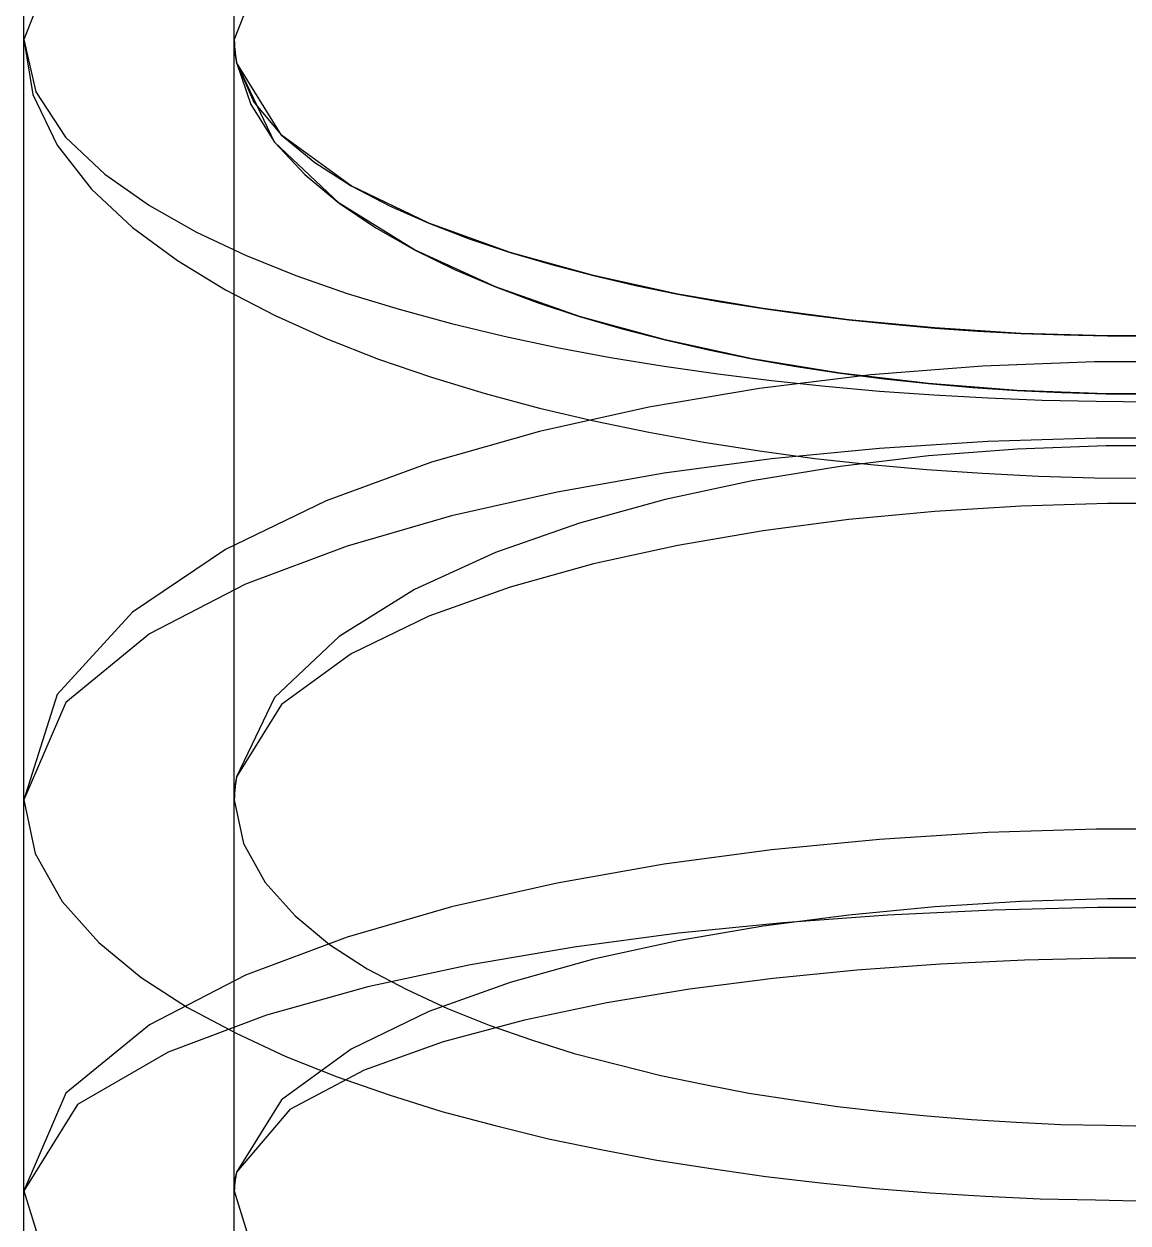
# Model space of a CAD drawing. Header units: millimetres. Extents: x 0 to 262, y -49 to 161.
# Drawn here: x 43.08 to 47.75, y 16.25 to 21.32 of the extents above; entities that cross this region are included whole.
import ezdxf

# ---------------------------------------------------------------- set-up
doc = ezdxf.new("R2010")
doc.units = ezdxf.units.MM
doc.layers.add('SIDE_HIDDEN', color=8, linetype='CONTINUOUS')
doc.layers.add('SIDE_VISIBLE', color=7, linetype='Continuous')

msp = doc.modelspace()

# ---------------------------------------------------------------- linework, layer by layer
at = {"layer": 'SIDE_HIDDEN'}
for points in [[(52.6034, 21.2534), (52.4352, 21.6804), (52.1035, 22.0051), (51.6986, 22.2344), (51.2714, 22.4148), (50.833, 22.5709), (50.3798, 22.6753), (49.9257, 22.7768), (49.4642, 22.8361), (49.0025, 22.8937), (48.5383, 22.9209), (48.0733, 22.9395), (47.6084, 22.9395), (47.1434, 22.9209), (46.6792, 22.8937), (46.2175, 22.8361), (45.756, 22.7768), (45.3019, 22.6753), (44.8487, 22.5709), (44.4103, 22.4148), (43.9831, 22.2344), (43.5782, 22.0051), (43.2466, 21.6804), (43.0784, 21.2535)], [(43.9674, 21.2535), (43.9674, 22.9062)], [(51.7144, 21.2534), (51.5776, 21.6007), (51.3078, 21.8648), (50.9785, 22.0513), (50.631, 22.198), (50.2745, 22.3249), (49.9058, 22.4099), (49.5365, 22.4925), (49.1612, 22.5407), (48.7857, 22.5875), (48.4081, 22.6096), (48.0299, 22.6248), (47.6518, 22.6248), (47.2736, 22.6096), (46.8961, 22.5875), (46.5205, 22.5407), (46.1452, 22.4925), (45.7759, 22.4099), (45.4072, 22.3249), (45.0507, 22.198), (44.7032, 22.0513), (44.3739, 21.8648), (44.1042, 21.6007), (43.9674, 21.2534)], [(43.9674, 21.2628), (43.9674, 21.2605), (43.9674, 21.2581), (43.9674, 21.2558), (43.9674, 21.2535), (43.9675, 21.2511), (43.9675, 21.2488), (43.9676, 21.2465), (43.9677, 21.2441), (43.9677, 21.2418), (43.9678, 21.2395), (43.9679, 21.2371), (43.968, 21.2348), (43.9681, 21.2325), (43.9683, 21.2302), (43.9684, 21.2278), (43.9685, 21.2255), (43.9687, 21.2232), (43.9689, 21.2208), (43.969, 21.2185), (43.9692, 21.2162), (43.9694, 21.2139), (43.9696, 21.2115), (43.9698, 21.2092)], [(43.9674, 21.2628), (43.9674, 21.2624), (43.9674, 21.262), (43.9674, 21.2616), (43.9674, 21.2612), (43.9674, 21.2608), (43.9674, 21.2604), (43.9674, 21.26), (43.9674, 21.2596), (43.9674, 21.2592), (43.9674, 21.2587), (43.9674, 21.2583), (43.9674, 21.2579), (43.9674, 21.2575), (43.9674, 21.2571), (43.9674, 21.2567), (43.9674, 21.2563), (43.9674, 21.2559), (43.9674, 21.2555), (43.9674, 21.2551), (43.9674, 21.2547), (43.9674, 21.2543), (43.9674, 21.2539), (43.9674, 21.2535)], [(43.9674, 21.2628), (43.9674, 21.2628), (43.9674, 21.2628), (43.9674, 21.2628), (43.9674, 21.2628), (43.9674, 21.2628), (43.9674, 21.2628), (43.9674, 21.2628), (43.9674, 21.2628), (43.9674, 21.2627), (43.9674, 21.2627), (43.9674, 21.2627), (43.9674, 21.2627), (43.9674, 21.2627), (43.9674, 21.2627), (43.9674, 21.2627), (43.9674, 21.2627), (43.9674, 21.2627), (43.9674, 21.2627), (43.9674, 21.2627), (43.9674, 21.2627), (43.9674, 21.2627), (43.9674, 21.2627), (43.9674, 21.2627)], [(43.9674, 21.2627), (43.9674, 21.258), (43.9674, 21.2533), (43.9675, 21.2486), (43.9677, 21.2439), (43.9678, 21.2393), (43.968, 21.2346), (43.9683, 21.2299), (43.9685, 21.2252), (43.9689, 21.2206), (43.9692, 21.2159), (43.9696, 21.2112), (43.97, 21.2066), (43.9705, 21.2019), (43.971, 21.1973), (43.9715, 21.1926), (43.9721, 21.188), (43.9727, 21.1833), (43.9734, 21.1787), (43.974, 21.1741), (43.9748, 21.1695), (43.9755, 21.1648), (43.9763, 21.1602), (43.9771, 21.1556)], [(43.9674, 21.2535), (43.9674, 21.2627)], [(43.9674, 21.2534), (43.9674, 21.2534), (43.9674, 21.2534), (43.9674, 21.2534), (43.9674, 21.2534), (43.9674, 21.2534), (43.9674, 21.2534), (43.9674, 21.2534), (43.9674, 21.2534), (43.9674, 21.2534), (43.9674, 21.2534), (43.9674, 21.2534), (43.9674, 21.2534), (43.9674, 21.2534), (43.9674, 21.2534), (43.9674, 21.2534), (43.9674, 21.2534), (43.9674, 21.2534), (43.9674, 21.2534), (43.9674, 21.2534), (43.9674, 21.2534), (43.9674, 21.2534), (43.9674, 21.2534), (43.9674, 21.2534)], [(43.9674, 21.2534), (43.9674, 21.2492), (43.9674, 21.2449), (43.9675, 21.2406), (43.9677, 21.2363), (43.9678, 21.232), (43.968, 21.2278), (43.9683, 21.2235), (43.9686, 21.2192), (43.9689, 21.215), (43.9692, 21.2107), (43.9696, 21.2064), (43.97, 21.2022), (43.9705, 21.1979), (43.971, 21.1937), (43.9715, 21.1894), (43.9721, 21.1852), (43.9727, 21.1809), (43.9734, 21.1767), (43.9741, 21.1725), (43.9748, 21.1682), (43.9755, 21.164), (43.9763, 21.1598), (43.9771, 21.1556)], [(43.9674, 21.2535), (43.9674, 21.2535), (43.9674, 21.2535), (43.9674, 21.2535), (43.9674, 21.2535), (43.9674, 21.2535), (43.9674, 21.2535), (43.9674, 21.2535), (43.9674, 21.2535), (43.9674, 21.2535), (43.9674, 21.2535), (43.9674, 21.2535), (43.9674, 21.2535), (43.9674, 21.2535), (43.9674, 21.2535), (43.9674, 21.2535), (43.9674, 21.2535), (43.9674, 21.2535), (43.9674, 21.2535), (43.9674, 21.2535), (43.9674, 21.2535), (43.9674, 21.2535), (43.9674, 21.2535), (43.9674, 21.2534)], [(43.9674, 21.2534), (43.9674, 21.2534)], [(43.9674, 21.2534), (43.9674, 21.2534)], [(43.9674, 21.2534), (43.9674, 21.2535)], [(43.9674, 21.2534), (43.9674, 21.2535)], [(43.9674, 21.2534), (43.9674, 21.253), (43.9674, 21.2526), (43.9674, 21.2522), (43.9674, 21.2518), (43.9674, 21.2514), (43.9674, 21.251), (43.9674, 21.2506), (43.9674, 21.2502), (43.9674, 21.2498), (43.9674, 21.2494), (43.9674, 21.249), (43.9674, 21.2486), (43.9674, 21.2482), (43.9674, 21.2477), (43.9674, 21.2473), (43.9674, 21.2469), (43.9674, 21.2465), (43.9674, 21.2461), (43.9674, 21.2457), (43.9674, 21.2453), (43.9674, 21.2449), (43.9674, 21.2445), (43.9674, 21.2441)], [(43.9674, 18.0383), (43.9674, 21.2534)], [(43.9674, 21.244), (43.9674, 21.2534)], [(43.9674, 21.2441), (43.9674, 21.2422), (43.9674, 21.2402), (43.9674, 21.2383), (43.9674, 21.2364), (43.9675, 21.2345), (43.9675, 21.2325), (43.9676, 21.2306), (43.9677, 21.2287), (43.9677, 21.2268), (43.9678, 21.2248), (43.9679, 21.2229), (43.968, 21.221), (43.9681, 21.2191), (43.9683, 21.2171), (43.9684, 21.2152), (43.9685, 21.2133), (43.9687, 21.2114), (43.9689, 21.2094), (43.969, 21.2075), (43.9692, 21.2056), (43.9694, 21.2037), (43.9696, 21.2018), (43.9698, 21.1999)], [(43.9674, 21.2441), (43.9674, 21.2441), (43.9674, 21.2441), (43.9674, 21.2441), (43.9674, 21.2441), (43.9674, 21.2441), (43.9674, 21.2441), (43.9674, 21.2441), (43.9674, 21.2441), (43.9674, 21.2441), (43.9674, 21.244), (43.9674, 21.244), (43.9674, 21.244), (43.9674, 21.244), (43.9674, 21.244), (43.9674, 21.244), (43.9674, 21.244), (43.9674, 21.244), (43.9674, 21.244), (43.9674, 21.244), (43.9674, 21.244), (43.9674, 21.244), (43.9674, 21.244), (43.9674, 21.244)], [(43.9674, 21.244), (43.9674, 21.2401), (43.9674, 21.2362), (43.9675, 21.2324), (43.9677, 21.2285), (43.9678, 21.2246), (43.968, 21.2208), (43.9683, 21.2169), (43.9686, 21.213), (43.9689, 21.2092), (43.9692, 21.2053), (43.9696, 21.2015), (43.97, 21.1976), (43.9705, 21.1938), (43.971, 21.1899), (43.9715, 21.1861), (43.9721, 21.1823), (43.9727, 21.1784), (43.9734, 21.1746), (43.974, 21.1708), (43.9748, 21.167), (43.9755, 21.1632), (43.9763, 21.1594), (43.9771, 21.1556)], [(43.9698, 21.2092), (43.97, 21.2069), (43.9702, 21.2045), (43.9705, 21.2022), (43.9707, 21.1998), (43.971, 21.1975), (43.9712, 21.1952), (43.9715, 21.1928), (43.9718, 21.1905), (43.9721, 21.1882), (43.9724, 21.1858), (43.9727, 21.1835), (43.973, 21.1812), (43.9733, 21.1788), (43.9737, 21.1765), (43.974, 21.1742), (43.9744, 21.1719), (43.9748, 21.1695), (43.9751, 21.1672), (43.9755, 21.1649), (43.9759, 21.1626), (43.9763, 21.1603), (43.9767, 21.1579), (43.9771, 21.1556)], [(43.9698, 21.1999), (43.97, 21.1979), (43.9702, 21.196), (43.9705, 21.194), (43.9707, 21.1921), (43.971, 21.1902), (43.9713, 21.1882), (43.9715, 21.1863), (43.9718, 21.1844), (43.9721, 21.1825), (43.9724, 21.1805), (43.9727, 21.1786), (43.973, 21.1767), (43.9734, 21.1748), (43.9737, 21.1728), (43.974, 21.1709), (43.9744, 21.169), (43.9748, 21.1671), (43.9751, 21.1652), (43.9755, 21.1633), (43.9759, 21.1613), (43.9763, 21.1594), (43.9767, 21.1575), (43.9771, 21.1556)], [(43.9771, 21.1556), (44.037, 20.9779), (44.138, 20.8197), (44.2658, 20.6819), (44.4105, 20.5619), (44.5663, 20.4567), (44.7299, 20.3638), (44.8988, 20.2812), (45.0719, 20.2076), (45.2481, 20.1418), (45.4267, 20.0828), (45.6072, 20.03), (45.7893, 19.9829), (45.9727, 19.941), (46.1571, 19.9039), (46.3423, 19.8714), (46.5283, 19.8432), (46.7148, 19.8191), (46.9018, 19.7989), (47.0892, 19.7826), (47.2769, 19.77), (47.4648, 19.761), (47.6528, 19.7557), (47.8409, 19.7539)], [(51.7046, 21.1556), (51.5437, 20.8197), (51.2712, 20.5619), (50.9519, 20.3638), (50.6098, 20.2076), (50.255, 20.0828), (49.8924, 19.9829), (49.5246, 19.9039), (49.1534, 19.8432), (48.7799, 19.7989), (48.4048, 19.77), (48.0289, 19.7557), (47.6528, 19.7557), (47.2769, 19.77), (46.9018, 19.7989), (46.5283, 19.8432), (46.1571, 19.9039), (45.7893, 19.9829), (45.4267, 20.0828), (45.0719, 20.2076), (44.7299, 20.3638), (44.4105, 20.5619), (44.1381, 20.8197), (43.9771, 21.1556)], [(43.9771, 21.1556), (43.9771, 21.1556)], [(43.9771, 21.1556), (44.0494, 20.989), (44.1668, 20.8495), (44.3077, 20.7335), (44.4615, 20.6353), (44.6233, 20.5505), (44.7902, 20.4765), (44.9608, 20.4111), (45.134, 20.3531), (45.3091, 20.3014), (45.4858, 20.2551), (45.6637, 20.2139), (45.8426, 20.177), (46.0223, 20.1443), (46.2027, 20.1154), (46.3835, 20.09), (46.5649, 20.068), (46.7465, 20.0492), (46.9285, 20.0335), (47.1107, 20.0208), (47.2931, 20.011), (47.4756, 20.0041), (47.6582, 19.9999), (47.8409, 19.9985)], [(51.7046, 21.1556), (51.5149, 20.8495), (51.2202, 20.6353), (50.8915, 20.4765), (50.5477, 20.3531), (50.1959, 20.2551), (49.8391, 20.177), (49.4791, 20.1154), (49.1169, 20.068), (48.7532, 20.0336), (48.3886, 20.011), (48.0235, 19.9999), (47.6582, 19.9999), (47.2931, 20.011), (46.9285, 20.0336), (46.5649, 20.068), (46.2027, 20.1154), (45.8426, 20.177), (45.4858, 20.2551), (45.134, 20.3531), (44.7902, 20.4765), (44.4615, 20.6353), (44.1668, 20.8495), (43.9771, 21.1556)], [(52.6034, 18.0382), (52.4635, 18.4844), (52.1447, 18.8325), (51.7518, 19.0967), (51.3252, 19.3028), (50.8804, 19.4663), (50.4247, 19.5965), (49.962, 19.6991), (49.4946, 19.7778), (49.024, 19.835), (48.5515, 19.8724), (48.0779, 19.8909), (47.6039, 19.8909), (47.1302, 19.8724), (46.6577, 19.835), (46.1872, 19.7778), (45.7198, 19.6991), (45.257, 19.5965), (44.8013, 19.4663), (44.3565, 19.3028), (43.9299, 19.0967), (43.5371, 18.8325), (43.2182, 18.4844), (43.0784, 18.0382)], [(52.6034, 18.0382), (52.4272, 18.4508), (52.0734, 18.7402), (51.6662, 18.9503), (51.237, 19.1117), (50.7965, 19.2389), (50.3491, 19.3399), (49.8974, 19.4194), (49.4428, 19.4803), (48.9863, 19.5245), (48.5286, 19.5534), (48.0702, 19.5677), (47.6115, 19.5677), (47.1531, 19.5534), (46.6954, 19.5245), (46.2389, 19.4803), (45.7843, 19.4194), (45.3326, 19.3399), (44.8853, 19.2389), (44.4447, 19.1117), (44.0155, 18.9504), (43.6083, 18.7402), (43.2546, 18.4509), (43.0784, 18.0382)], [(51.7046, 18.136), (51.5437, 18.4719), (51.2712, 18.7297), (50.9519, 18.9278), (50.6098, 19.084), (50.255, 19.2088), (49.8924, 19.3087), (49.5247, 19.3877), (49.1534, 19.4485), (48.7799, 19.4927), (48.4048, 19.5216), (48.0289, 19.5359), (47.6528, 19.5359), (47.2769, 19.5216), (46.9018, 19.4927), (46.5283, 19.4485), (46.1571, 19.3877), (45.7893, 19.3087), (45.4267, 19.2088), (45.0719, 19.084), (44.7299, 18.9278), (44.4105, 18.7297), (44.138, 18.4719), (43.9771, 18.136)], [(51.7046, 18.136), (51.5437, 18.4719), (51.2712, 18.7297), (50.9519, 18.9278), (50.6098, 19.084), (50.255, 19.2088), (49.8924, 19.3087), (49.5246, 19.3877), (49.1534, 19.4485), (48.7799, 19.4927), (48.4048, 19.5216), (48.0289, 19.5359), (47.6528, 19.5359), (47.2769, 19.5216), (46.9018, 19.4927), (46.5283, 19.4485), (46.1571, 19.3877), (45.7893, 19.3087), (45.4267, 19.2088), (45.0719, 19.084), (44.7299, 18.9278), (44.4105, 18.7297), (44.1381, 18.4719), (43.9771, 18.136)], [(51.7046, 18.136), (51.5149, 18.4421), (51.2202, 18.6564), (50.8915, 18.8151), (50.5478, 18.9385), (50.1959, 19.0365), (49.8391, 19.1146), (49.4791, 19.1762), (49.1169, 19.2236), (48.7532, 19.2581), (48.3886, 19.2806), (48.0235, 19.2917), (47.6582, 19.2917), (47.2931, 19.2806), (46.9285, 19.2581), (46.5649, 19.2236), (46.2027, 19.1762), (45.8426, 19.1146), (45.4858, 19.0365), (45.134, 18.9385), (44.7902, 18.8151), (44.4615, 18.6564), (44.1668, 18.4421), (43.9771, 18.136)], [(51.7046, 18.136), (51.5149, 18.4421), (51.2202, 18.6564), (50.8915, 18.8151), (50.5477, 18.9385), (50.1959, 19.0365), (49.8391, 19.1146), (49.4791, 19.1762), (49.1169, 19.2236), (48.7532, 19.2581), (48.3886, 19.2806), (48.0235, 19.2917), (47.6582, 19.2917), (47.2931, 19.2806), (46.9285, 19.2581), (46.5649, 19.2236), (46.2027, 19.1762), (45.8426, 19.1146), (45.4858, 19.0365), (45.134, 18.9385), (44.7902, 18.8151), (44.4615, 18.6564), (44.1668, 18.4421), (43.9771, 18.136)], [(43.9771, 18.136), (43.9763, 18.1314), (43.9755, 18.1268), (43.9748, 18.1222), (43.974, 18.1175), (43.9734, 18.1129), (43.9727, 18.1083), (43.9721, 18.1036), (43.9715, 18.099), (43.971, 18.0943), (43.9705, 18.0897), (43.97, 18.085), (43.9696, 18.0804), (43.9692, 18.0757), (43.9689, 18.071), (43.9685, 18.0664), (43.9683, 18.0617), (43.968, 18.057), (43.9678, 18.0524), (43.9677, 18.0477), (43.9675, 18.043), (43.9674, 18.0383), (43.9674, 18.0336), (43.9674, 18.029)], [(43.9771, 18.136), (43.9763, 18.1318), (43.9755, 18.1276), (43.9748, 18.1234), (43.9741, 18.1192), (43.9734, 18.1149), (43.9727, 18.1107), (43.9721, 18.1065), (43.9715, 18.1022), (43.971, 18.098), (43.9705, 18.0937), (43.97, 18.0895), (43.9696, 18.0852), (43.9692, 18.0809), (43.9689, 18.0767), (43.9686, 18.0724), (43.9683, 18.0681), (43.968, 18.0639), (43.9678, 18.0596), (43.9677, 18.0553), (43.9675, 18.051), (43.9674, 18.0467), (43.9674, 18.0425), (43.9674, 18.0382)], [(43.9771, 18.136), (43.9763, 18.1322), (43.9755, 18.1284), (43.9748, 18.1246), (43.974, 18.1208), (43.9734, 18.117), (43.9727, 18.1132), (43.9721, 18.1094), (43.9715, 18.1055), (43.971, 18.1017), (43.9705, 18.0979), (43.97, 18.094), (43.9696, 18.0902), (43.9692, 18.0863), (43.9689, 18.0825), (43.9686, 18.0786), (43.9683, 18.0747), (43.968, 18.0709), (43.9678, 18.067), (43.9677, 18.0631), (43.9675, 18.0593), (43.9674, 18.0554), (43.9674, 18.0515), (43.9674, 18.0476)], [(43.9771, 18.136), (43.9767, 18.1337), (43.9763, 18.1314), (43.9759, 18.1291), (43.9755, 18.1267), (43.9751, 18.1244), (43.9748, 18.1221), (43.9744, 18.1198), (43.974, 18.1174), (43.9737, 18.1151), (43.9733, 18.1128), (43.973, 18.1105), (43.9727, 18.1081), (43.9724, 18.1058), (43.9721, 18.1035), (43.9718, 18.1011), (43.9715, 18.0988), (43.9712, 18.0965), (43.971, 18.0941), (43.9707, 18.0918), (43.9705, 18.0894), (43.9702, 18.0871), (43.97, 18.0848), (43.9698, 18.0824)], [(43.9771, 18.136), (43.9767, 18.1341), (43.9763, 18.1322), (43.9759, 18.1303), (43.9755, 18.1284), (43.9751, 18.1265), (43.9748, 18.1245), (43.9744, 18.1226), (43.974, 18.1207), (43.9737, 18.1188), (43.9734, 18.1169), (43.973, 18.1149), (43.9727, 18.113), (43.9724, 18.1111), (43.9721, 18.1092), (43.9718, 18.1072), (43.9715, 18.1053), (43.9713, 18.1034), (43.971, 18.1014), (43.9707, 18.0995), (43.9705, 18.0976), (43.9702, 18.0956), (43.97, 18.0937), (43.9698, 18.0918)], [(43.9771, 18.136), (43.9771, 18.136)], [(43.9698, 18.0918), (43.9696, 18.0898), (43.9694, 18.0879), (43.9692, 18.086), (43.969, 18.0841), (43.9689, 18.0822), (43.9687, 18.0803), (43.9685, 18.0783), (43.9684, 18.0764), (43.9683, 18.0745), (43.9681, 18.0726), (43.968, 18.0706), (43.9679, 18.0687), (43.9678, 18.0668), (43.9677, 18.0649), (43.9677, 18.0629), (43.9676, 18.061), (43.9675, 18.0591), (43.9675, 18.0572), (43.9674, 18.0552), (43.9674, 18.0533), (43.9674, 18.0514), (43.9674, 18.0495), (43.9674, 18.0475)], [(43.9698, 18.0824), (43.9696, 18.0801), (43.9694, 18.0778), (43.9692, 18.0754), (43.969, 18.0731), (43.9689, 18.0708), (43.9687, 18.0685), (43.9685, 18.0661), (43.9684, 18.0638), (43.9683, 18.0615), (43.9681, 18.0591), (43.968, 18.0568), (43.9679, 18.0545), (43.9678, 18.0521), (43.9677, 18.0498), (43.9677, 18.0475), (43.9676, 18.0452), (43.9675, 18.0428), (43.9675, 18.0405), (43.9674, 18.0382), (43.9674, 18.0358), (43.9674, 18.0335), (43.9674, 18.0312), (43.9674, 18.0288)], [(43.9674, 18.0476), (43.9674, 18.0476), (43.9674, 18.0476), (43.9674, 18.0476), (43.9674, 18.0476), (43.9674, 18.0476), (43.9674, 18.0476), (43.9674, 18.0476), (43.9674, 18.0476), (43.9674, 18.0476), (43.9674, 18.0476), (43.9674, 18.0476), (43.9674, 18.0476), (43.9674, 18.0476), (43.9674, 18.0476), (43.9674, 18.0476), (43.9674, 18.0476), (43.9674, 18.0476), (43.9674, 18.0476), (43.9674, 18.0475), (43.9674, 18.0475), (43.9674, 18.0475), (43.9674, 18.0475), (43.9674, 18.0475)], [(43.9674, 18.0383), (43.9674, 18.0476)], [(43.9674, 18.0383), (43.9674, 18.0387), (43.9674, 18.0391), (43.9674, 18.0395), (43.9674, 18.0399), (43.9674, 18.0403), (43.9674, 18.0407), (43.9674, 18.0411), (43.9674, 18.0415), (43.9674, 18.0419), (43.9674, 18.0423), (43.9674, 18.0427), (43.9674, 18.0431), (43.9674, 18.0435), (43.9674, 18.0439), (43.9674, 18.0443), (43.9674, 18.0447), (43.9674, 18.0451), (43.9674, 18.0455), (43.9674, 18.0459), (43.9674, 18.0463), (43.9674, 18.0467), (43.9674, 18.0471), (43.9674, 18.0475)], [(43.9674, 18.0382), (43.9674, 18.0382), (43.9674, 18.0382), (43.9674, 18.0382), (43.9674, 18.0382), (43.9674, 18.0382), (43.9674, 18.0382), (43.9674, 18.0382), (43.9674, 18.0382), (43.9674, 18.0382), (43.9674, 18.0382), (43.9674, 18.0382), (43.9674, 18.0382), (43.9674, 18.0382), (43.9674, 18.0382), (43.9674, 18.0382), (43.9674, 18.0382), (43.9674, 18.0382), (43.9674, 18.0382), (43.9674, 18.0383), (43.9674, 18.0383), (43.9674, 18.0383), (43.9674, 18.0383), (43.9674, 18.0383)], [(43.9674, 18.0382), (43.9674, 18.0383)], [(43.9674, 18.0382), (43.9674, 18.0383)], [(43.9674, 18.0382), (44.006, 17.8538), (44.0983, 17.6895), (44.2243, 17.5487), (44.3699, 17.4277), (44.5292, 17.325), (44.6966, 17.2365), (44.8681, 17.1562), (45.0442, 17.0861), (45.2233, 17.0245), (45.4039, 16.967), (45.5873, 16.9193), (45.771, 16.8729), (45.9569, 16.8358), (46.1429, 16.7992), (46.3302, 16.7707), (46.5177, 16.7431), (46.706, 16.7218), (46.8945, 16.7025), (47.0834, 16.6875), (47.2726, 16.676), (47.4619, 16.6668), (47.6514, 16.663), (47.8409, 16.6592)], [(43.9674, 18.0381), (43.9674, 18.0381), (43.9674, 18.0381), (43.9674, 18.0381), (43.9674, 18.0381), (43.9674, 18.0381), (43.9674, 18.0381), (43.9674, 18.0381), (43.9674, 18.0381), (43.9674, 18.0381), (43.9674, 18.0381), (43.9674, 18.0381), (43.9674, 18.0381), (43.9674, 18.0381), (43.9674, 18.0381), (43.9674, 18.0381), (43.9674, 18.0381), (43.9674, 18.0381), (43.9674, 18.0382), (43.9674, 18.0382), (43.9674, 18.0382), (43.9674, 18.0382), (43.9674, 18.0382), (43.9674, 18.0382)], [(43.9674, 18.0381), (43.9674, 18.0382)], [(43.9674, 18.0381), (43.9674, 18.0382)], [(43.9674, 18.0288), (43.9674, 18.0292), (43.9674, 18.0296), (43.9674, 18.03), (43.9674, 18.0304), (43.9674, 18.0308), (43.9674, 18.0312), (43.9674, 18.0316), (43.9674, 18.032), (43.9674, 18.0324), (43.9674, 18.0328), (43.9674, 18.0332), (43.9674, 18.0337), (43.9674, 18.0341), (43.9674, 18.0345), (43.9674, 18.0349), (43.9674, 18.0353), (43.9674, 18.0357), (43.9674, 18.0361), (43.9674, 18.0365), (43.9674, 18.0369), (43.9674, 18.0373), (43.9674, 18.0377), (43.9674, 18.0381)], [(43.9674, 16.3855), (43.9674, 18.0381)], [(43.9674, 18.029), (43.9674, 18.0381)], [(43.9674, 18.029), (43.9674, 18.029), (43.9674, 18.029), (43.9674, 18.0289), (43.9674, 18.0289), (43.9674, 18.0289), (43.9674, 18.0289), (43.9674, 18.0289), (43.9674, 18.0289), (43.9674, 18.0289), (43.9674, 18.0289), (43.9674, 18.0289), (43.9674, 18.0289), (43.9674, 18.0289), (43.9674, 18.0289), (43.9674, 18.0289), (43.9674, 18.0289), (43.9674, 18.0289), (43.9674, 18.0289), (43.9674, 18.0288), (43.9674, 18.0288), (43.9674, 18.0288), (43.9674, 18.0288), (43.9674, 18.0288)], [(52.6034, 16.3854), (52.4272, 16.798), (52.0734, 17.0874), (51.6662, 17.2975), (51.237, 17.4589), (50.7965, 17.5861), (50.3491, 17.6871), (49.8974, 17.7666), (49.4428, 17.8275), (48.9863, 17.8717), (48.5286, 17.9006), (48.0702, 17.9149), (47.6115, 17.9149), (47.1531, 17.9006), (46.6954, 17.8717), (46.2389, 17.8275), (45.7843, 17.7666), (45.3326, 17.6871), (44.8853, 17.5861), (44.4447, 17.4589), (44.0155, 17.2976), (43.6083, 17.0874), (43.2546, 16.7981), (43.0784, 16.3854)], [(51.7046, 16.4643), (51.5149, 16.7704), (51.2202, 16.9846), (50.8915, 17.1434), (50.5478, 17.2668), (50.1959, 17.3647), (49.8391, 17.4429), (49.4791, 17.5045), (49.1169, 17.5519), (48.7532, 17.5863), (48.3886, 17.6089), (48.0235, 17.62), (47.6582, 17.62), (47.2931, 17.6089), (46.9285, 17.5863), (46.5649, 17.5519), (46.2027, 17.5045), (45.8426, 17.4429), (45.4858, 17.3647), (45.134, 17.2668), (44.7902, 17.1434), (44.4615, 16.9846), (44.1668, 16.7704), (43.9771, 16.4643)], [(51.7046, 16.4643), (51.5149, 16.7704), (51.2202, 16.9846), (50.8915, 17.1434), (50.5477, 17.2668), (50.1959, 17.3647), (49.8391, 17.4429), (49.4791, 17.5045), (49.1169, 17.5519), (48.7532, 17.5863), (48.3886, 17.6089), (48.0235, 17.62), (47.6582, 17.62), (47.2931, 17.6089), (46.9285, 17.5863), (46.5649, 17.5519), (46.2027, 17.5045), (45.8426, 17.4429), (45.4858, 17.3647), (45.134, 17.2668), (44.7902, 17.1434), (44.4615, 16.9846), (44.1668, 16.7704), (43.9771, 16.4643)], [(52.6034, 16.3854), (52.3773, 16.7505), (51.9936, 16.9726), (51.5778, 17.129), (51.1497, 17.2481), (50.7153, 17.3418), (50.2772, 17.416), (49.8366, 17.4745), (49.3945, 17.5193), (48.9513, 17.5518), (48.5074, 17.5731), (48.0631, 17.5836), (47.6187, 17.5836), (47.1744, 17.5731), (46.7304, 17.5518), (46.2872, 17.5193), (45.8451, 17.4745), (45.4045, 17.416), (44.9664, 17.3418), (44.532, 17.2481), (44.1039, 17.129), (43.6881, 16.9726), (43.3044, 16.7505), (43.0784, 16.3854)], [(51.7046, 16.4643), (51.4789, 16.73), (51.1653, 16.8958), (50.8308, 17.0153), (50.4876, 17.1074), (50.1398, 17.1802), (49.7892, 17.2382), (49.4368, 17.284), (49.0832, 17.3191), (48.7288, 17.3447), (48.3738, 17.3614), (48.0185, 17.3696), (47.6632, 17.3696), (47.3079, 17.3614), (46.9529, 17.3447), (46.5985, 17.3191), (46.2449, 17.284), (45.8925, 17.2382), (45.5419, 17.1802), (45.1941, 17.1074), (44.8509, 17.0153), (44.5164, 16.8958), (44.2028, 16.73), (43.9771, 16.4643)], [(51.7046, 16.4643), (51.4789, 16.73), (51.1653, 16.8958), (50.8308, 17.0153), (50.4876, 17.1074), (50.1398, 17.1802), (49.7892, 17.2382), (49.4368, 17.284), (49.0832, 17.3191), (48.7288, 17.3447), (48.3738, 17.3614), (48.0185, 17.3696), (47.6632, 17.3696), (47.3079, 17.3614), (46.9529, 17.3447), (46.5985, 17.3191), (46.2449, 17.284), (45.8925, 17.2382), (45.5419, 17.1802), (45.1941, 17.1074), (44.8509, 17.0153), (44.5164, 16.8958), (44.2028, 16.73), (43.9771, 16.4643)], [(43.9771, 16.4643), (43.9763, 16.4605), (43.9755, 16.4567), (43.9748, 16.4529), (43.974, 16.4491), (43.9734, 16.4453), (43.9727, 16.4415), (43.9721, 16.4376), (43.9715, 16.4338), (43.971, 16.43), (43.9705, 16.4261), (43.97, 16.4223), (43.9696, 16.4184), (43.9692, 16.4146), (43.9689, 16.4107), (43.9686, 16.4069), (43.9683, 16.403), (43.968, 16.3991), (43.9678, 16.3953), (43.9677, 16.3914), (43.9675, 16.3875), (43.9674, 16.3836), (43.9674, 16.3798), (43.9674, 16.3759)], [(43.9771, 16.4643), (43.9763, 16.4609), (43.9755, 16.4575), (43.9748, 16.4541), (43.9741, 16.4507), (43.9734, 16.4474), (43.9727, 16.4439), (43.9721, 16.4405), (43.9716, 16.4371), (43.971, 16.4337), (43.9705, 16.4303), (43.9701, 16.4268), (43.9696, 16.4234), (43.9692, 16.42), (43.9689, 16.4165), (43.9686, 16.4131), (43.9683, 16.4096), (43.968, 16.4061), (43.9678, 16.4027), (43.9677, 16.3992), (43.9675, 16.3958), (43.9674, 16.3923), (43.9674, 16.3888), (43.9674, 16.3854)], [(43.9771, 16.4643), (43.9763, 16.4613), (43.9755, 16.4584), (43.9748, 16.4554), (43.9741, 16.4525), (43.9734, 16.4495), (43.9727, 16.4465), (43.9721, 16.4435), (43.9716, 16.4405), (43.971, 16.4375), (43.9705, 16.4345), (43.9701, 16.4315), (43.9696, 16.4285), (43.9692, 16.4255), (43.9689, 16.4224), (43.9686, 16.4194), (43.9683, 16.4164), (43.968, 16.4133), (43.9678, 16.4103), (43.9677, 16.4072), (43.9675, 16.4042), (43.9674, 16.4011), (43.9674, 16.3981), (43.9674, 16.3951)], [(43.9698, 16.4296), (43.9696, 16.4281), (43.9694, 16.4266), (43.9692, 16.4251), (43.969, 16.4236), (43.9689, 16.4221), (43.9687, 16.4206), (43.9685, 16.4191), (43.9684, 16.4176), (43.9683, 16.4161), (43.9681, 16.4146), (43.968, 16.4131), (43.9679, 16.4116), (43.9678, 16.4101), (43.9677, 16.4086), (43.9677, 16.407), (43.9676, 16.4055), (43.9675, 16.404), (43.9675, 16.4025), (43.9674, 16.401), (43.9674, 16.3995), (43.9674, 16.398), (43.9674, 16.3965), (43.9674, 16.395)], [(43.9771, 16.4643), (43.9767, 16.4624), (43.9763, 16.4605), (43.9759, 16.4585), (43.9755, 16.4566), (43.9751, 16.4547), (43.9748, 16.4528), (43.9744, 16.4509), (43.974, 16.449), (43.9737, 16.4471), (43.9734, 16.4451), (43.973, 16.4432), (43.9727, 16.4413), (43.9724, 16.4394), (43.9721, 16.4374), (43.9718, 16.4355), (43.9715, 16.4336), (43.9713, 16.4316), (43.971, 16.4297), (43.9707, 16.4278), (43.9705, 16.4258), (43.9702, 16.4239), (43.97, 16.422), (43.9698, 16.42)], [(43.9771, 16.4643), (43.9767, 16.4628), (43.9763, 16.4613), (43.9759, 16.4598), (43.9755, 16.4583), (43.9751, 16.4568), (43.9748, 16.4553), (43.9744, 16.4538), (43.974, 16.4523), (43.9737, 16.4508), (43.9734, 16.4493), (43.973, 16.4478), (43.9727, 16.4463), (43.9724, 16.4448), (43.9721, 16.4433), (43.9718, 16.4418), (43.9715, 16.4403), (43.9713, 16.4387), (43.971, 16.4372), (43.9707, 16.4357), (43.9705, 16.4342), (43.9703, 16.4327), (43.97, 16.4311), (43.9698, 16.4296)], [(43.9771, 16.4643), (43.9771, 16.4643)], [(43.9698, 16.42), (43.9696, 16.4181), (43.9694, 16.4162), (43.9692, 16.4143), (43.969, 16.4124), (43.9689, 16.4104), (43.9687, 16.4085), (43.9685, 16.4066), (43.9684, 16.4047), (43.9683, 16.4027), (43.9681, 16.4008), (43.968, 16.3989), (43.9679, 16.397), (43.9678, 16.3951), (43.9677, 16.3931), (43.9677, 16.3912), (43.9676, 16.3893), (43.9675, 16.3873), (43.9675, 16.3854), (43.9674, 16.3835), (43.9674, 16.3816), (43.9674, 16.3796), (43.9674, 16.3777), (43.9674, 16.3758)], [(43.9674, 16.3951), (43.9674, 16.395), (43.9674, 16.395), (43.9674, 16.395), (43.9674, 16.395), (43.9674, 16.395), (43.9674, 16.395), (43.9674, 16.395), (43.9674, 16.395), (43.9674, 16.395), (43.9674, 16.395), (43.9674, 16.395), (43.9674, 16.395), (43.9674, 16.395), (43.9674, 16.395), (43.9674, 16.395), (43.9674, 16.395), (43.9674, 16.395), (43.9674, 16.395), (43.9674, 16.395), (43.9674, 16.395), (43.9674, 16.395), (43.9674, 16.395), (43.9674, 16.395)], [(43.9674, 16.3855), (43.9674, 16.3951)], [(43.9674, 16.3855), (43.9674, 16.3859), (43.9674, 16.3863), (43.9674, 16.3867), (43.9674, 16.3871), (43.9674, 16.3875), (43.9674, 16.3879), (43.9674, 16.3884), (43.9674, 16.3888), (43.9674, 16.3892), (43.9674, 16.3896), (43.9674, 16.39), (43.9674, 16.3904), (43.9674, 16.3908), (43.9674, 16.3912), (43.9674, 16.3917), (43.9674, 16.3921), (43.9674, 16.3925), (43.9674, 16.3929), (43.9674, 16.3933), (43.9674, 16.3937), (43.9674, 16.3941), (43.9674, 16.3945), (43.9674, 16.395)], [(43.9674, 16.3854), (43.9674, 16.3854), (43.9674, 16.3854), (43.9674, 16.3854), (43.9674, 16.3854), (43.9674, 16.3854), (43.9674, 16.3854), (43.9674, 16.3854), (43.9674, 16.3854), (43.9674, 16.3854), (43.9674, 16.3854), (43.9674, 16.3854), (43.9674, 16.3854), (43.9674, 16.3854), (43.9674, 16.3854), (43.9674, 16.3854), (43.9674, 16.3854), (43.9674, 16.3854), (43.9674, 16.3854), (43.9674, 16.3854), (43.9674, 16.3854), (43.9674, 16.3855), (43.9674, 16.3855), (43.9674, 16.3855)], [(43.9674, 16.3855), (43.9674, 16.3855), (43.9674, 16.3855), (43.9674, 16.3855), (43.9674, 16.3855), (43.9674, 16.3855), (43.9674, 16.3855), (43.9674, 16.3855), (43.9674, 16.3855), (43.9674, 16.3855), (43.9674, 16.3855), (43.9674, 16.3855), (43.9674, 16.3855), (43.9674, 16.3855), (43.9674, 16.3855), (43.9674, 16.3855), (43.9674, 16.3855), (43.9674, 16.3855), (43.9674, 16.3855), (43.9674, 16.3855), (43.9674, 16.3855), (43.9674, 16.3855), (43.9674, 16.3855), (43.9674, 16.3855)], [(43.9674, 16.3854), (43.9674, 16.3855)], [(43.9674, 16.3854), (43.9674, 16.3855)], [(43.9674, 16.3854), (44.0205, 16.2121), (44.1333, 16.0693), (44.2759, 15.9549), (44.4328, 15.8604), (44.5971, 15.7792), (44.7672, 15.7104), (44.9407, 15.6509), (45.1156, 15.5956), (45.2933, 15.55), (45.4716, 15.5066), (45.6513, 15.47), (45.8315, 15.4356), (46.0127, 15.4069), (46.1941, 15.3795), (46.3763, 15.3578), (46.5585, 15.3361), (46.7414, 15.3209), (46.9242, 15.3058), (47.1074, 15.295), (47.2906, 15.286), (47.4739, 15.2793), (47.6574, 15.2763), (47.8409, 15.2734)], [(43.9674, 16.3853), (43.9674, 16.3853), (43.9674, 16.3853), (43.9674, 16.3853), (43.9674, 16.3853), (43.9674, 16.3853), (43.9674, 16.3853), (43.9674, 16.3853), (43.9674, 16.3853), (43.9674, 16.3853), (43.9674, 16.3853), (43.9674, 16.3853), (43.9674, 16.3853), (43.9674, 16.3853), (43.9674, 16.3853), (43.9674, 16.3853), (43.9674, 16.3853), (43.9674, 16.3854), (43.9674, 16.3854), (43.9674, 16.3854), (43.9674, 16.3854), (43.9674, 16.3854), (43.9674, 16.3854), (43.9674, 16.3854)], [(43.9674, 16.3853), (43.9674, 16.3854)], [(43.9674, 16.3853), (43.9674, 16.3854)], [(43.9674, 16.3758), (43.9674, 16.3762), (43.9674, 16.3766), (43.9674, 16.377), (43.9674, 16.3774), (43.9674, 16.3779), (43.9674, 16.3783), (43.9674, 16.3787), (43.9674, 16.3791), (43.9674, 16.3795), (43.9674, 16.3799), (43.9674, 16.3803), (43.9674, 16.3807), (43.9674, 16.3812), (43.9674, 16.3816), (43.9674, 16.382), (43.9674, 16.3824), (43.9674, 16.3828), (43.9674, 16.3832), (43.9674, 16.3836), (43.9674, 16.384), (43.9674, 16.3845), (43.9674, 16.3849), (43.9674, 16.3853)], [(43.9674, 16.3853), (43.9674, 16.3853), (43.9674, 16.3853), (43.9674, 16.3853), (43.9674, 16.3853), (43.9674, 16.3853), (43.9674, 16.3853), (43.9674, 16.3853), (43.9674, 16.3853), (43.9674, 16.3853), (43.9674, 16.3853), (43.9674, 16.3853), (43.9674, 16.3853), (43.9674, 16.3853), (43.9674, 16.3853), (43.9674, 16.3853), (43.9674, 16.3853), (43.9674, 16.3853), (43.9674, 16.3853), (43.9674, 16.3853), (43.9674, 16.3853), (43.9674, 16.3853), (43.9674, 16.3853), (43.9674, 16.3853)], [(43.9674, 14.6962), (43.9674, 16.3853)], [(43.9674, 16.3759), (43.9674, 16.3853)], [(43.9674, 16.3759), (43.9674, 16.3759), (43.9674, 16.3759), (43.9674, 16.3759), (43.9674, 16.3759), (43.9674, 16.3759), (43.9674, 16.3759), (43.9674, 16.3759), (43.9674, 16.3759), (43.9674, 16.3759), (43.9674, 16.3759), (43.9674, 16.3758), (43.9674, 16.3758), (43.9674, 16.3758), (43.9674, 16.3758), (43.9674, 16.3758), (43.9674, 16.3758), (43.9674, 16.3758), (43.9674, 16.3758), (43.9674, 16.3758), (43.9674, 16.3758), (43.9674, 16.3758), (43.9674, 16.3758), (43.9674, 16.3758)]]:
    msp.add_lwpolyline(points, dxfattribs=at)
at = {"layer": 'SIDE_VISIBLE'}
for points in [[(43.0784, 21.2534), (43.0784, 22.9063)], [(43.0784, 21.2534), (43.1161, 21.0204), (43.2182, 20.8072), (43.3639, 20.6208), (43.5371, 20.4591), (43.7276, 20.3184), (43.9299, 20.1949), (44.1402, 20.0858), (44.3565, 19.9889), (44.5772, 19.9025), (44.8013, 19.8254), (45.0281, 19.7565), (45.257, 19.6952), (45.4877, 19.6407), (45.7198, 19.5926), (45.953, 19.5504), (46.1872, 19.5138), (46.4221, 19.4826), (46.6577, 19.4566), (46.8938, 19.4355), (47.1302, 19.4192), (47.3669, 19.4076), (47.6039, 19.4007), (47.8409, 19.3984)], [(43.0784, 21.2534), (43.1286, 21.0315), (43.2545, 20.8408), (43.4208, 20.6833), (43.6083, 20.5514), (43.808, 20.4389), (44.0155, 20.3413), (44.2282, 20.2556), (44.4447, 20.1799), (44.6639, 20.1126), (44.8853, 20.0527), (45.1083, 19.9993), (45.3326, 19.9517), (45.558, 19.9095), (45.7843, 19.8723), (46.0113, 19.8396), (46.2389, 19.8114), (46.4669, 19.7872), (46.6954, 19.7671), (46.9241, 19.7508), (47.1531, 19.7382), (47.3823, 19.7292), (47.6115, 19.7239), (47.8409, 19.7221)], [(43.0784, 18.0382), (43.0784, 21.2534)], [(43.0784, 18.0382), (43.1259, 17.8115), (43.2394, 17.6095), (43.3943, 17.4364), (43.5733, 17.2876), (43.7692, 17.1614), (43.975, 17.0525), (44.1859, 16.9538), (44.4023, 16.8676), (44.6226, 16.7918), (44.8446, 16.7212), (45.0701, 16.6625), (45.296, 16.6054), (45.5245, 16.5598), (45.7532, 16.5149), (45.9835, 16.4798), (46.214, 16.4458), (46.4455, 16.4197), (46.6774, 16.3959), (46.9096, 16.3775), (47.1422, 16.3634), (47.3749, 16.3521), (47.6079, 16.3474), (47.8409, 16.3428)], [(43.0784, 16.3854), (43.0784, 18.0382)], [(43.0784, 16.3854), (43.1438, 16.1724), (43.2824, 15.9968), (43.4577, 15.8561), (43.6506, 15.7399), (43.8527, 15.64), (44.0618, 15.5554), (44.275, 15.4823), (44.4901, 15.4143), (44.7086, 15.3582), (44.9278, 15.305), (45.1488, 15.2599), (45.3704, 15.2177), (45.5932, 15.1823), (45.8162, 15.1486), (46.0402, 15.122), (46.2642, 15.0953), (46.489, 15.0766), (46.7138, 15.058), (46.939, 15.0447), (47.1643, 15.0337), (47.3897, 15.0254), (47.6153, 15.0218), (47.8409, 15.0182)], [(43.0784, 14.6962), (43.0784, 16.3854)]]:
    msp.add_lwpolyline(points, dxfattribs=at)

doc.saveas('drawing.dxf')
